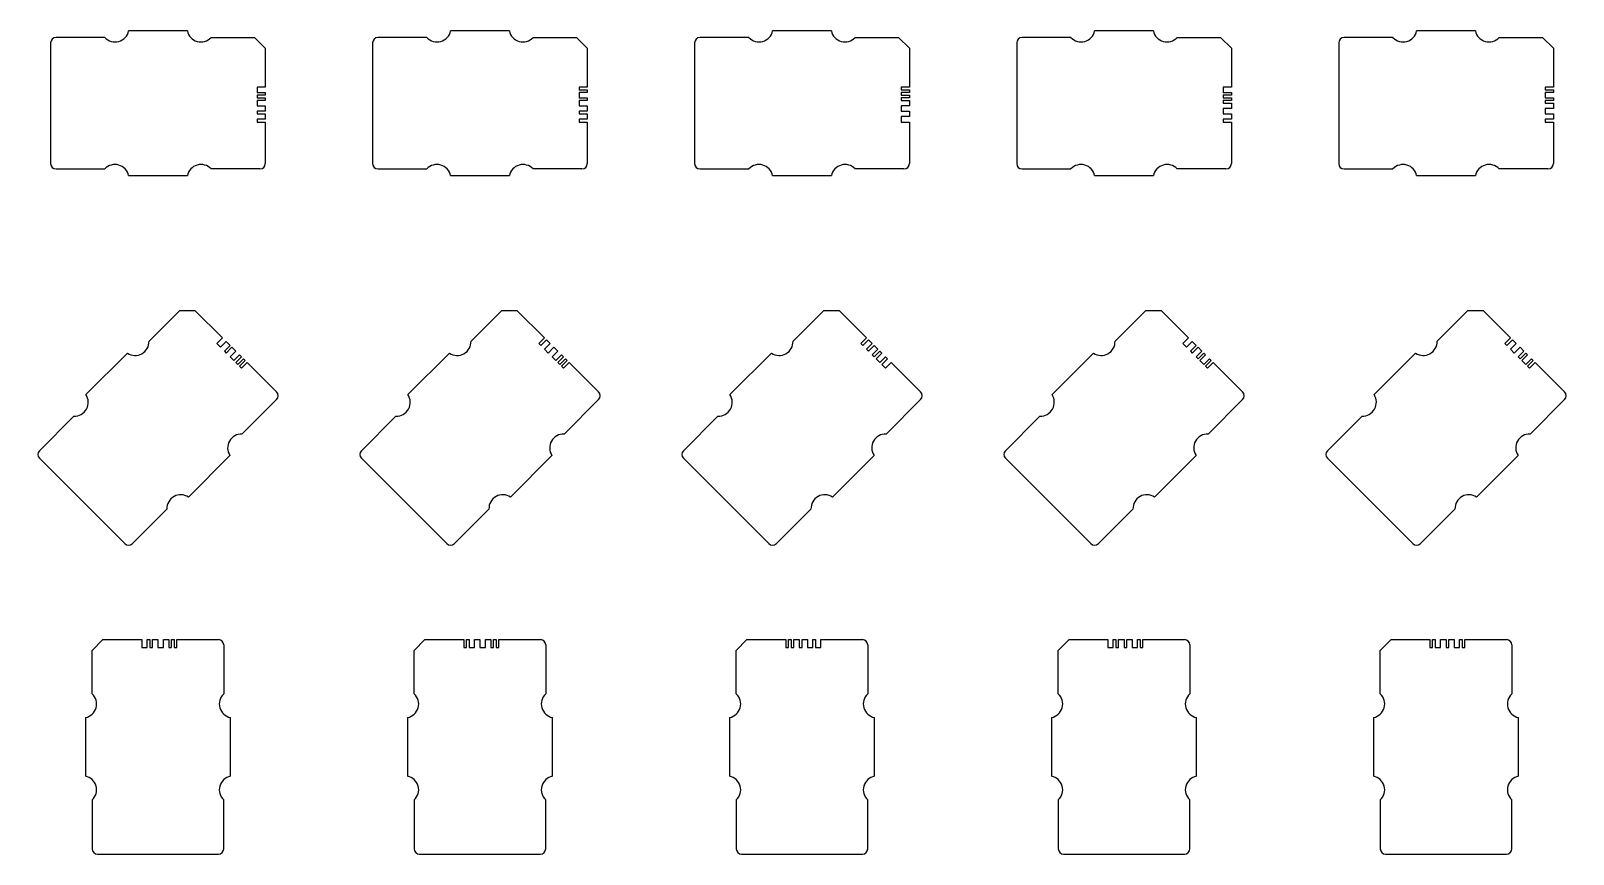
# Model space of a CAD drawing. Header units: millimetres. Extents: x -47 to 1127, y -640 to 27.
# Drawn here: x 553 to 1127, y -640 to -333 of the extents above; entities that cross this region are included whole.
import ezdxf

# ---------------------------------------------------------------- set-up
doc = ezdxf.new("R2010")
doc.units = ezdxf.units.MM
doc.layers.add('High_Quality', color=5, linetype='Continuous')
doc.layers.add('Normal_Quality', color=3, linetype='Continuous')

# ---------------------------------------------------------------- blocks, each defined once
blk = doc.blocks.new('MNAK_RECT_FULL_05')
at = {"layer": 'High_Quality', "color": 5}
for p, q in [((-6, 40), (-6, 37)), ((-6, 37), (-4, 37)), ((-4, 37), (-4, 40)), ((-4, 40), (-3, 40)), ((-3, 40), (-3, 37)), ((-3, 37), (-2, 37)), ((-2, 37), (-2, 40)), ((-2, 40), (-1, 40)), ((-1, 40), (-1, 37)), ((-1, 37), (1, 37)), ((1, 37), (1, 40)), ((1, 40), (3, 40)), ((3, 40), (3, 37)), ((3, 37), (4, 37)), ((4, 37), (4, 40)), ((4, 40), (6, 40)), ((6, 40), (6, 37)), ((6, 37), (7, 37)), ((7, 37), (7, 40))]:
    blk.add_line(p, q, dxfattribs=at)
at = {"layer": 'Normal_Quality', "color": 3}
for p, q in [((-24.5, 36), (-20.5, 40)), ((-20.5, 40), (-6, 40)), ((7, 40), (22.5, 40))]:
    blk.add_line(p, q, dxfattribs=at)
at = {"layer": 'Normal_Quality', "color": 3, "linetype": 'Continuous', "lineweight": 25}
for p, q in [((-24.5, 19.78), (-24.5, 36)), ((24.5, 38), (24.5, 19.78)), ((-27, 10.95), (-27, -10.95)), ((27, -10.95), (27, 10.95)), ((-24.5, -19.78), (-24.5, -38)), ((24.5, -38), (24.5, -19.78)), ((-22.5, -40), (22.5, -40))]:
    blk.add_line(p, q, dxfattribs=at)
for centre, radius, start, end in [((22.5, 38), 2, 0, 90), ((-28, 16), 5.15, -78.80348, 47.1867), ((28, 16), 5.15, 132.8133, -101.19652), ((-28, -16), 5.15, -47.1867, 78.80348), ((28, -16), 5.15, 101.19652, -132.8133), ((-22.5, -38), 2, 180, -90), ((22.5, -38), 2, -90, 0)]:
    blk.add_arc(centre, radius, start, end, dxfattribs=at)
blk = doc.blocks.new('MNAK_RECT_FULL_06')
at = {"layer": 'High_Quality', "color": 5}
for p, q in [((-6, 40), (-6, 37)), ((-6, 37), (-5, 37)), ((-5, 37), (-5, 40)), ((-5, 40), (-4, 40)), ((-4, 40), (-4, 37)), ((-4, 37), (-2, 37)), ((-2, 37), (-2, 40)), ((-2, 40), (-1, 40)), ((-1, 40), (-1, 37)), ((-1, 37), (1, 37)), ((1, 37), (1, 40)), ((1, 40), (3, 40)), ((3, 40), (3, 37)), ((3, 37), (4, 37)), ((4, 37), (4, 40)), ((4, 40), (6, 40)), ((6, 40), (6, 37)), ((6, 37), (7, 37)), ((7, 37), (7, 40))]:
    blk.add_line(p, q, dxfattribs=at)
at = {"layer": 'Normal_Quality', "color": 3}
for p, q in [((-24.5, 36), (-20.5, 40)), ((-20.5, 40), (-6, 40)), ((7, 40), (22.5, 40))]:
    blk.add_line(p, q, dxfattribs=at)
at = {"layer": 'Normal_Quality', "color": 3, "linetype": 'Continuous', "lineweight": 25}
for p, q in [((-24.5, 19.78), (-24.5, 36)), ((24.5, 38), (24.5, 19.78)), ((-27, 10.95), (-27, -10.95)), ((27, -10.95), (27, 10.95)), ((-24.5, -19.78), (-24.5, -38)), ((24.5, -38), (24.5, -19.78)), ((-22.5, -40), (22.5, -40))]:
    blk.add_line(p, q, dxfattribs=at)
for centre, radius, start, end in [((22.5, 38), 2, 0, 90), ((-28, 16), 5.15, -78.80348, 47.1867), ((28, 16), 5.15, 132.8133, -101.19652), ((-28, -16), 5.15, -47.1867, 78.80348), ((28, -16), 5.15, 101.19652, -132.8133), ((-22.5, -38), 2, 180, -90), ((22.5, -38), 2, -90, 0)]:
    blk.add_arc(centre, radius, start, end, dxfattribs=at)
blk = doc.blocks.new('MNAK_RECT_FULL_07')
at = {"layer": 'High_Quality', "color": 5}
for p, q in [((-6, 40), (-6, 37)), ((-6, 37), (-5, 37)), ((-5, 37), (-5, 40)), ((-5, 40), (-4, 40)), ((-4, 40), (-4, 37)), ((-4, 37), (-3, 37)), ((-3, 37), (-3, 40)), ((-3, 40), (-2, 40)), ((-2, 40), (-2, 37)), ((-2, 37), (-1, 37)), ((-1, 37), (-1, 40)), ((-1, 40), (1, 40)), ((1, 40), (1, 37)), ((1, 37), (3, 37)), ((3, 37), (3, 40)), ((3, 40), (5, 40)), ((5, 40), (5, 37)), ((5, 37), (7, 37)), ((7, 37), (7, 40))]:
    blk.add_line(p, q, dxfattribs=at)
at = {"layer": 'Normal_Quality', "color": 3}
for p, q in [((-24.5, 36), (-20.5, 40)), ((-20.5, 40), (-6, 40)), ((7, 40), (22.5, 40))]:
    blk.add_line(p, q, dxfattribs=at)
at = {"layer": 'Normal_Quality', "color": 3, "linetype": 'Continuous', "lineweight": 25}
for p, q in [((-24.5, 19.78), (-24.5, 36)), ((24.5, 38), (24.5, 19.78)), ((-27, 10.95), (-27, -10.95)), ((27, -10.95), (27, 10.95)), ((-24.5, -19.78), (-24.5, -38)), ((24.5, -38), (24.5, -19.78)), ((-22.5, -40), (22.5, -40))]:
    blk.add_line(p, q, dxfattribs=at)
for centre, radius, start, end in [((22.5, 38), 2, 0, 90), ((-28, 16), 5.15, -78.80348, 47.1867), ((28, 16), 5.15, 132.8133, -101.19652), ((-28, -16), 5.15, -47.1867, 78.80348), ((28, -16), 5.15, 101.19652, -132.8133), ((-22.5, -38), 2, 180, -90), ((22.5, -38), 2, -90, 0)]:
    blk.add_arc(centre, radius, start, end, dxfattribs=at)
blk = doc.blocks.new('MNAK_RECT_FULL_08')
at = {"layer": 'High_Quality', "color": 5}
for p, q in [((-6, 40), (-6, 37)), ((-6, 37), (-4, 37)), ((-4, 37), (-4, 40)), ((-4, 40), (-3, 40)), ((-3, 40), (-3, 37)), ((-3, 37), (-2, 37)), ((-2, 37), (-2, 40)), ((-2, 40), (-1, 40)), ((-1, 40), (-1, 37)), ((-1, 37), (0, 37)), ((0, 37), (0, 40)), ((0, 40), (2, 40)), ((2, 40), (2, 37)), ((2, 37), (4, 37)), ((4, 37), (4, 40)), ((4, 40), (6, 40)), ((6, 40), (6, 37)), ((6, 37), (7, 37)), ((7, 37), (7, 40))]:
    blk.add_line(p, q, dxfattribs=at)
at = {"layer": 'Normal_Quality', "color": 3}
for p, q in [((-24.5, 36), (-20.5, 40)), ((-20.5, 40), (-6, 40)), ((7, 40), (22.5, 40))]:
    blk.add_line(p, q, dxfattribs=at)
at = {"layer": 'Normal_Quality', "color": 3, "linetype": 'Continuous', "lineweight": 25}
for p, q in [((-24.5, 19.78), (-24.5, 36)), ((24.5, 38), (24.5, 19.78)), ((-27, 10.95), (-27, -10.95)), ((27, -10.95), (27, 10.95)), ((-24.5, -19.78), (-24.5, -38)), ((24.5, -38), (24.5, -19.78)), ((-22.5, -40), (22.5, -40))]:
    blk.add_line(p, q, dxfattribs=at)
for centre, radius, start, end in [((22.5, 38), 2, 0, 90), ((-28, 16), 5.15, -78.80348, 47.1867), ((28, 16), 5.15, 132.8133, -101.19652), ((-28, -16), 5.15, -47.1867, 78.80348), ((28, -16), 5.15, 101.19652, -132.8133), ((-22.5, -38), 2, 180, -90), ((22.5, -38), 2, -90, 0)]:
    blk.add_arc(centre, radius, start, end, dxfattribs=at)
blk = doc.blocks.new('MNAK_RECT_FULL_09')
at = {"layer": 'High_Quality', "color": 5}
for p, q in [((-6, 40), (-6, 37)), ((-6, 37), (-5, 37)), ((-5, 37), (-5, 40)), ((-5, 40), (-4, 40)), ((-4, 40), (-4, 37)), ((-4, 37), (-2, 37)), ((-2, 37), (-2, 40)), ((-2, 40), (-1, 40)), ((-1, 40), (-1, 37)), ((-1, 37), (0, 37)), ((0, 37), (0, 40)), ((0, 40), (2, 40)), ((2, 40), (2, 37)), ((2, 37), (4, 37)), ((4, 37), (4, 40)), ((4, 40), (6, 40)), ((6, 40), (6, 37)), ((6, 37), (7, 37)), ((7, 37), (7, 40))]:
    blk.add_line(p, q, dxfattribs=at)
at = {"layer": 'Normal_Quality', "color": 3}
for p, q in [((-24.5, 36), (-20.5, 40)), ((-20.5, 40), (-6, 40)), ((7, 40), (22.5, 40))]:
    blk.add_line(p, q, dxfattribs=at)
at = {"layer": 'Normal_Quality', "color": 3, "linetype": 'Continuous', "lineweight": 25}
for p, q in [((-24.5, 19.78), (-24.5, 36)), ((24.5, 38), (24.5, 19.78)), ((-27, 10.95), (-27, -10.95)), ((27, -10.95), (27, 10.95)), ((-24.5, -19.78), (-24.5, -38)), ((24.5, -38), (24.5, -19.78)), ((-22.5, -40), (22.5, -40))]:
    blk.add_line(p, q, dxfattribs=at)
for centre, radius, start, end in [((22.5, 38), 2, 0, 90), ((-28, 16), 5.15, -78.80348, 47.1867), ((28, 16), 5.15, 132.8133, -101.19652), ((-28, -16), 5.15, -47.1867, 78.80348), ((28, -16), 5.15, 101.19652, -132.8133), ((-22.5, -38), 2, 180, -90), ((22.5, -38), 2, -90, 0)]:
    blk.add_arc(centre, radius, start, end, dxfattribs=at)
blk = doc.blocks.new('MNAK_RECT_FULL_35')
at = {"layer": 'High_Quality', "color": 5}
for p, q in [((-6, 40), (-6, 37)), ((-6, 37), (-4, 37)), ((-4, 37), (-4, 40)), ((-4, 40), (-2, 40)), ((-2, 40), (-2, 37)), ((-2, 37), (-1, 37)), ((-1, 37), (-1, 40)), ((-1, 40), (1, 40)), ((1, 40), (1, 37)), ((1, 37), (3, 37)), ((3, 37), (3, 40)), ((3, 40), (4, 40)), ((4, 40), (4, 37)), ((4, 37), (5, 37)), ((5, 37), (5, 40)), ((5, 40), (6, 40)), ((6, 40), (6, 37)), ((6, 37), (7, 37)), ((7, 37), (7, 40))]:
    blk.add_line(p, q, dxfattribs=at)
at = {"layer": 'Normal_Quality', "color": 3}
for p, q in [((-24.5, 36), (-20.5, 40)), ((-20.5, 40), (-6, 40)), ((7, 40), (22.5, 40))]:
    blk.add_line(p, q, dxfattribs=at)
at = {"layer": 'Normal_Quality', "color": 3, "linetype": 'Continuous', "lineweight": 25}
for p, q in [((-24.5, 19.78), (-24.5, 36)), ((24.5, 38), (24.5, 19.78)), ((-27, 10.95), (-27, -10.95)), ((27, -10.95), (27, 10.95)), ((-24.5, -19.78), (-24.5, -38)), ((24.5, -38), (24.5, -19.78)), ((-22.5, -40), (22.5, -40))]:
    blk.add_line(p, q, dxfattribs=at)
for centre, radius, start, end in [((22.5, 38), 2, 0, 90), ((-28, 16), 5.15, -78.80348, 47.1867), ((28, 16), 5.15, 132.8133, -101.19652), ((-28, -16), 5.15, -47.1867, 78.80348), ((28, -16), 5.15, 101.19652, -132.8133), ((-22.5, -38), 2, 180, -90), ((22.5, -38), 2, -90, 0)]:
    blk.add_arc(centre, radius, start, end, dxfattribs=at)
blk = doc.blocks.new('MNAK_RECT_FULL_36')
at = {"layer": 'High_Quality', "color": 5}
for p, q in [((-6, 40), (-6, 37)), ((-6, 37), (-5, 37)), ((-5, 37), (-5, 40)), ((-5, 40), (-3, 40)), ((-3, 40), (-3, 37)), ((-3, 37), (-1, 37)), ((-1, 37), (-1, 40)), ((-1, 40), (1, 40)), ((1, 40), (1, 37)), ((1, 37), (3, 37)), ((3, 37), (3, 40)), ((3, 40), (4, 40)), ((4, 40), (4, 37)), ((4, 37), (5, 37)), ((5, 37), (5, 40)), ((5, 40), (6, 40)), ((6, 40), (6, 37)), ((6, 37), (7, 37)), ((7, 37), (7, 40))]:
    blk.add_line(p, q, dxfattribs=at)
at = {"layer": 'Normal_Quality', "color": 3}
for p, q in [((-24.5, 36), (-20.5, 40)), ((-20.5, 40), (-6, 40)), ((7, 40), (22.5, 40))]:
    blk.add_line(p, q, dxfattribs=at)
at = {"layer": 'Normal_Quality', "color": 3, "linetype": 'Continuous', "lineweight": 25}
for p, q in [((-24.5, 19.78), (-24.5, 36)), ((24.5, 38), (24.5, 19.78)), ((-27, 10.95), (-27, -10.95)), ((27, -10.95), (27, 10.95)), ((-24.5, -19.78), (-24.5, -38)), ((24.5, -38), (24.5, -19.78)), ((-22.5, -40), (22.5, -40))]:
    blk.add_line(p, q, dxfattribs=at)
for centre, radius, start, end in [((22.5, 38), 2, 0, 90), ((-28, 16), 5.15, -78.80348, 47.1867), ((28, 16), 5.15, 132.8133, -101.19652), ((-28, -16), 5.15, -47.1867, 78.80348), ((28, -16), 5.15, 101.19652, -132.8133), ((-22.5, -38), 2, 180, -90), ((22.5, -38), 2, -90, 0)]:
    blk.add_arc(centre, radius, start, end, dxfattribs=at)
blk = doc.blocks.new('MNAK_RECT_FULL_37')
at = {"layer": 'High_Quality', "color": 5}
for p, q in [((-6, 40), (-6, 37)), ((-6, 37), (-5, 37)), ((-5, 37), (-5, 40)), ((-5, 40), (-3, 40)), ((-3, 40), (-3, 37)), ((-3, 37), (-2, 37)), ((-2, 37), (-2, 40)), ((-2, 40), (0, 40)), ((0, 40), (0, 37)), ((0, 37), (1, 37)), ((1, 37), (1, 40)), ((1, 40), (2, 40)), ((2, 40), (2, 37)), ((2, 37), (4, 37)), ((4, 37), (4, 40)), ((4, 40), (5, 40)), ((5, 40), (5, 37)), ((5, 37), (7, 37)), ((7, 37), (7, 40))]:
    blk.add_line(p, q, dxfattribs=at)
at = {"layer": 'Normal_Quality', "color": 3}
for p, q in [((-24.5, 36), (-20.5, 40)), ((-20.5, 40), (-6, 40)), ((7, 40), (22.5, 40))]:
    blk.add_line(p, q, dxfattribs=at)
at = {"layer": 'Normal_Quality', "color": 3, "linetype": 'Continuous', "lineweight": 25}
for p, q in [((-24.5, 19.78), (-24.5, 36)), ((24.5, 38), (24.5, 19.78)), ((-27, 10.95), (-27, -10.95)), ((27, -10.95), (27, 10.95)), ((-24.5, -19.78), (-24.5, -38)), ((24.5, -38), (24.5, -19.78)), ((-22.5, -40), (22.5, -40))]:
    blk.add_line(p, q, dxfattribs=at)
for centre, radius, start, end in [((22.5, 38), 2, 0, 90), ((-28, 16), 5.15, -78.80348, 47.1867), ((28, 16), 5.15, 132.8133, -101.19652), ((-28, -16), 5.15, -47.1867, 78.80348), ((28, -16), 5.15, 101.19652, -132.8133), ((-22.5, -38), 2, 180, -90), ((22.5, -38), 2, -90, 0)]:
    blk.add_arc(centre, radius, start, end, dxfattribs=at)
blk = doc.blocks.new('MNAK_RECT_FULL_38')
at = {"layer": 'High_Quality', "color": 5}
for p, q in [((-6, 40), (-6, 37)), ((-6, 37), (-4, 37)), ((-4, 37), (-4, 40)), ((-4, 40), (-2, 40)), ((-2, 40), (-2, 37)), ((-2, 37), (-1, 37)), ((-1, 37), (-1, 40)), ((-1, 40), (1, 40)), ((1, 40), (1, 37)), ((1, 37), (2, 37)), ((2, 37), (2, 40)), ((2, 40), (3, 40)), ((3, 40), (3, 37)), ((3, 37), (5, 37)), ((5, 37), (5, 40)), ((5, 40), (6, 40)), ((6, 40), (6, 37)), ((6, 37), (7, 37)), ((7, 37), (7, 40))]:
    blk.add_line(p, q, dxfattribs=at)
at = {"layer": 'Normal_Quality', "color": 3}
for p, q in [((-24.5, 36), (-20.5, 40)), ((-20.5, 40), (-6, 40)), ((7, 40), (22.5, 40))]:
    blk.add_line(p, q, dxfattribs=at)
at = {"layer": 'Normal_Quality', "color": 3, "linetype": 'Continuous', "lineweight": 25}
for p, q in [((-24.5, 19.78), (-24.5, 36)), ((24.5, 38), (24.5, 19.78)), ((-27, 10.95), (-27, -10.95)), ((27, -10.95), (27, 10.95)), ((-24.5, -19.78), (-24.5, -38)), ((24.5, -38), (24.5, -19.78)), ((-22.5, -40), (22.5, -40))]:
    blk.add_line(p, q, dxfattribs=at)
for centre, radius, start, end in [((22.5, 38), 2, 0, 90), ((-28, 16), 5.15, -78.80348, 47.1867), ((28, 16), 5.15, 132.8133, -101.19652), ((-28, -16), 5.15, -47.1867, 78.80348), ((28, -16), 5.15, 101.19652, -132.8133), ((-22.5, -38), 2, 180, -90), ((22.5, -38), 2, -90, 0)]:
    blk.add_arc(centre, radius, start, end, dxfattribs=at)
blk = doc.blocks.new('MNAK_RECT_FULL_39')
at = {"layer": 'High_Quality', "color": 5}
for p, q in [((-6, 40), (-6, 37)), ((-6, 37), (-5, 37)), ((-5, 37), (-5, 40)), ((-5, 40), (-3, 40)), ((-3, 40), (-3, 37)), ((-3, 37), (-1, 37)), ((-1, 37), (-1, 40)), ((-1, 40), (1, 40)), ((1, 40), (1, 37)), ((1, 37), (2, 37)), ((2, 37), (2, 40)), ((2, 40), (3, 40)), ((3, 40), (3, 37)), ((3, 37), (5, 37)), ((5, 37), (5, 40)), ((5, 40), (6, 40)), ((6, 40), (6, 37)), ((6, 37), (7, 37)), ((7, 37), (7, 40))]:
    blk.add_line(p, q, dxfattribs=at)
at = {"layer": 'Normal_Quality', "color": 3}
for p, q in [((-24.5, 36), (-20.5, 40)), ((-20.5, 40), (-6, 40)), ((7, 40), (22.5, 40))]:
    blk.add_line(p, q, dxfattribs=at)
at = {"layer": 'Normal_Quality', "color": 3, "linetype": 'Continuous', "lineweight": 25}
for p, q in [((-24.5, 19.78), (-24.5, 36)), ((24.5, 38), (24.5, 19.78)), ((-27, 10.95), (-27, -10.95)), ((27, -10.95), (27, 10.95)), ((-24.5, -19.78), (-24.5, -38)), ((24.5, -38), (24.5, -19.78)), ((-22.5, -40), (22.5, -40))]:
    blk.add_line(p, q, dxfattribs=at)
for centre, radius, start, end in [((22.5, 38), 2, 0, 90), ((-28, 16), 5.15, -78.80348, 47.1867), ((28, 16), 5.15, 132.8133, -101.19652), ((-28, -16), 5.15, -47.1867, 78.80348), ((28, -16), 5.15, 101.19652, -132.8133), ((-22.5, -38), 2, 180, -90), ((22.5, -38), 2, -90, 0)]:
    blk.add_arc(centre, radius, start, end, dxfattribs=at)
blk = doc.blocks.new('MNAK_RECT_FULL_65')
at = {"layer": 'High_Quality', "color": 5}
for p, q in [((-6, 40), (-6, 37)), ((-6, 37), (-4, 37)), ((-4, 37), (-4, 40)), ((-4, 40), (-3, 40)), ((-3, 40), (-3, 37)), ((-3, 37), (-2, 37)), ((-2, 37), (-2, 40)), ((-2, 40), (0, 40)), ((0, 40), (0, 37)), ((0, 37), (2, 37)), ((2, 37), (2, 40)), ((2, 40), (4, 40)), ((4, 40), (4, 37)), ((4, 37), (5, 37)), ((5, 37), (5, 40)), ((5, 40), (6, 40)), ((6, 40), (6, 37)), ((6, 37), (7, 37)), ((7, 37), (7, 40))]:
    blk.add_line(p, q, dxfattribs=at)
at = {"layer": 'Normal_Quality', "color": 3}
for p, q in [((-24.5, 36), (-20.5, 40)), ((-20.5, 40), (-6, 40)), ((7, 40), (22.5, 40))]:
    blk.add_line(p, q, dxfattribs=at)
at = {"layer": 'Normal_Quality', "color": 3, "linetype": 'Continuous', "lineweight": 25}
for p, q in [((-24.5, 19.78), (-24.5, 36)), ((24.5, 38), (24.5, 19.78)), ((-27, 10.95), (-27, -10.95)), ((27, -10.95), (27, 10.95)), ((-24.5, -19.78), (-24.5, -38)), ((24.5, -38), (24.5, -19.78)), ((-22.5, -40), (22.5, -40))]:
    blk.add_line(p, q, dxfattribs=at)
for centre, radius, start, end in [((22.5, 38), 2, 0, 90), ((-28, 16), 5.15, -78.80348, 47.1867), ((28, 16), 5.15, 132.8133, -101.19652), ((-28, -16), 5.15, -47.1867, 78.80348), ((28, -16), 5.15, 101.19652, -132.8133), ((-22.5, -38), 2, 180, -90), ((22.5, -38), 2, -90, 0)]:
    blk.add_arc(centre, radius, start, end, dxfattribs=at)
blk = doc.blocks.new('MNAK_RECT_FULL_66')
at = {"layer": 'High_Quality', "color": 5}
for p, q in [((-6, 40), (-6, 37)), ((-6, 37), (-5, 37)), ((-5, 37), (-5, 40)), ((-5, 40), (-4, 40)), ((-4, 40), (-4, 37)), ((-4, 37), (-2, 37)), ((-2, 37), (-2, 40)), ((-2, 40), (0, 40)), ((0, 40), (0, 37)), ((0, 37), (2, 37)), ((2, 37), (2, 40)), ((2, 40), (4, 40)), ((4, 40), (4, 37)), ((4, 37), (5, 37)), ((5, 37), (5, 40)), ((5, 40), (6, 40)), ((6, 40), (6, 37)), ((6, 37), (7, 37)), ((7, 37), (7, 40))]:
    blk.add_line(p, q, dxfattribs=at)
at = {"layer": 'Normal_Quality', "color": 3}
for p, q in [((-24.5, 36), (-20.5, 40)), ((-20.5, 40), (-6, 40)), ((7, 40), (22.5, 40))]:
    blk.add_line(p, q, dxfattribs=at)
at = {"layer": 'Normal_Quality', "color": 3, "linetype": 'Continuous', "lineweight": 25}
for p, q in [((-24.5, 19.78), (-24.5, 36)), ((24.5, 38), (24.5, 19.78)), ((-27, 10.95), (-27, -10.95)), ((27, -10.95), (27, 10.95)), ((-24.5, -19.78), (-24.5, -38)), ((24.5, -38), (24.5, -19.78)), ((-22.5, -40), (22.5, -40))]:
    blk.add_line(p, q, dxfattribs=at)
for centre, radius, start, end in [((22.5, 38), 2, 0, 90), ((-28, 16), 5.15, -78.80348, 47.1867), ((28, 16), 5.15, 132.8133, -101.19652), ((-28, -16), 5.15, -47.1867, 78.80348), ((28, -16), 5.15, 101.19652, -132.8133), ((-22.5, -38), 2, 180, -90), ((22.5, -38), 2, -90, 0)]:
    blk.add_arc(centre, radius, start, end, dxfattribs=at)
blk = doc.blocks.new('MNAK_RECT_FULL_67')
at = {"layer": 'High_Quality', "color": 5}
for p, q in [((-6, 40), (-6, 37)), ((-6, 37), (-5, 37)), ((-5, 37), (-5, 40)), ((-5, 40), (-4, 40)), ((-4, 40), (-4, 37)), ((-4, 37), (-3, 37)), ((-3, 37), (-3, 40)), ((-3, 40), (-1, 40)), ((-1, 40), (-1, 37)), ((-1, 37), (0, 37)), ((0, 37), (0, 40)), ((0, 40), (2, 40)), ((2, 40), (2, 37)), ((2, 37), (4, 37)), ((4, 37), (4, 40)), ((4, 40), (5, 40)), ((5, 40), (5, 37)), ((5, 37), (7, 37)), ((7, 37), (7, 40))]:
    blk.add_line(p, q, dxfattribs=at)
at = {"layer": 'Normal_Quality', "color": 3}
for p, q in [((-24.5, 36), (-20.5, 40)), ((-20.5, 40), (-6, 40)), ((7, 40), (22.5, 40))]:
    blk.add_line(p, q, dxfattribs=at)
at = {"layer": 'Normal_Quality', "color": 3, "linetype": 'Continuous', "lineweight": 25}
for p, q in [((-24.5, 19.78), (-24.5, 36)), ((24.5, 38), (24.5, 19.78)), ((-27, 10.95), (-27, -10.95)), ((27, -10.95), (27, 10.95)), ((-24.5, -19.78), (-24.5, -38)), ((24.5, -38), (24.5, -19.78)), ((-22.5, -40), (22.5, -40))]:
    blk.add_line(p, q, dxfattribs=at)
for centre, radius, start, end in [((22.5, 38), 2, 0, 90), ((-28, 16), 5.15, -78.80348, 47.1867), ((28, 16), 5.15, 132.8133, -101.19652), ((-28, -16), 5.15, -47.1867, 78.80348), ((28, -16), 5.15, 101.19652, -132.8133), ((-22.5, -38), 2, 180, -90), ((22.5, -38), 2, -90, 0)]:
    blk.add_arc(centre, radius, start, end, dxfattribs=at)
blk = doc.blocks.new('MNAK_RECT_FULL_68')
at = {"layer": 'High_Quality', "color": 5}
for p, q in [((-6, 40), (-6, 37)), ((-6, 37), (-4, 37)), ((-4, 37), (-4, 40)), ((-4, 40), (-3, 40)), ((-3, 40), (-3, 37)), ((-3, 37), (-2, 37)), ((-2, 37), (-2, 40)), ((-2, 40), (0, 40)), ((0, 40), (0, 37)), ((0, 37), (1, 37)), ((1, 37), (1, 40)), ((1, 40), (3, 40)), ((3, 40), (3, 37)), ((3, 37), (5, 37)), ((5, 37), (5, 40)), ((5, 40), (6, 40)), ((6, 40), (6, 37)), ((6, 37), (7, 37)), ((7, 37), (7, 40))]:
    blk.add_line(p, q, dxfattribs=at)
at = {"layer": 'Normal_Quality', "color": 3}
for p, q in [((-24.5, 36), (-20.5, 40)), ((-20.5, 40), (-6, 40)), ((7, 40), (22.5, 40))]:
    blk.add_line(p, q, dxfattribs=at)
at = {"layer": 'Normal_Quality', "color": 3, "linetype": 'Continuous', "lineweight": 25}
for p, q in [((-24.5, 19.78), (-24.5, 36)), ((24.5, 38), (24.5, 19.78)), ((-27, 10.95), (-27, -10.95)), ((27, -10.95), (27, 10.95)), ((-24.5, -19.78), (-24.5, -38)), ((24.5, -38), (24.5, -19.78)), ((-22.5, -40), (22.5, -40))]:
    blk.add_line(p, q, dxfattribs=at)
for centre, radius, start, end in [((22.5, 38), 2, 0, 90), ((-28, 16), 5.15, -78.80348, 47.1867), ((28, 16), 5.15, 132.8133, -101.19652), ((-28, -16), 5.15, -47.1867, 78.80348), ((28, -16), 5.15, 101.19652, -132.8133), ((-22.5, -38), 2, 180, -90), ((22.5, -38), 2, -90, 0)]:
    blk.add_arc(centre, radius, start, end, dxfattribs=at)
blk = doc.blocks.new('MNAK_RECT_FULL_69')
at = {"layer": 'High_Quality', "color": 5}
for p, q in [((-6, 40), (-6, 37)), ((-6, 37), (-5, 37)), ((-5, 37), (-5, 40)), ((-5, 40), (-4, 40)), ((-4, 40), (-4, 37)), ((-4, 37), (-2, 37)), ((-2, 37), (-2, 40)), ((-2, 40), (0, 40)), ((0, 40), (0, 37)), ((0, 37), (1, 37)), ((1, 37), (1, 40)), ((1, 40), (3, 40)), ((3, 40), (3, 37)), ((3, 37), (5, 37)), ((5, 37), (5, 40)), ((5, 40), (6, 40)), ((6, 40), (6, 37)), ((6, 37), (7, 37)), ((7, 37), (7, 40))]:
    blk.add_line(p, q, dxfattribs=at)
at = {"layer": 'Normal_Quality', "color": 3}
for p, q in [((-24.5, 36), (-20.5, 40)), ((-20.5, 40), (-6, 40)), ((7, 40), (22.5, 40))]:
    blk.add_line(p, q, dxfattribs=at)
at = {"layer": 'Normal_Quality', "color": 3, "linetype": 'Continuous', "lineweight": 25}
for p, q in [((-24.5, 19.78), (-24.5, 36)), ((24.5, 38), (24.5, 19.78)), ((-27, 10.95), (-27, -10.95)), ((27, -10.95), (27, 10.95)), ((-24.5, -19.78), (-24.5, -38)), ((24.5, -38), (24.5, -19.78)), ((-22.5, -40), (22.5, -40))]:
    blk.add_line(p, q, dxfattribs=at)
for centre, radius, start, end in [((22.5, 38), 2, 0, 90), ((-28, 16), 5.15, -78.80348, 47.1867), ((28, 16), 5.15, 132.8133, -101.19652), ((-28, -16), 5.15, -47.1867, 78.80348), ((28, -16), 5.15, 101.19652, -132.8133), ((-22.5, -38), 2, 180, -90), ((22.5, -38), 2, -90, 0)]:
    blk.add_arc(centre, radius, start, end, dxfattribs=at)

msp = doc.modelspace()

# ---------------------------------------------------------------- block references
for name, p, rotation in [('MNAK_RECT_FULL_05', (600, -360), -90), ('MNAK_RECT_FULL_06', (720, -360), -90), ('MNAK_RECT_FULL_07', (840, -360), -90), ('MNAK_RECT_FULL_08', (960, -360), -90), ('MNAK_RECT_FULL_09', (1080, -360), -90), ('MNAK_RECT_FULL_35', (600, -480), -45), ('MNAK_RECT_FULL_36', (720, -480), -45), ('MNAK_RECT_FULL_37', (840, -480), -45), ('MNAK_RECT_FULL_38', (960, -480), -45), ('MNAK_RECT_FULL_39', (1080, -480), -45)]:
    msp.add_blockref(name, p, dxfattribs=dict(rotation=rotation))
for name, p in [('MNAK_RECT_FULL_65', (600, -600)), ('MNAK_RECT_FULL_66', (720, -600)), ('MNAK_RECT_FULL_67', (840, -600)), ('MNAK_RECT_FULL_68', (960, -600)), ('MNAK_RECT_FULL_69', (1080, -600))]:
    msp.add_blockref(name, p)

doc.saveas('drawing.dxf')
